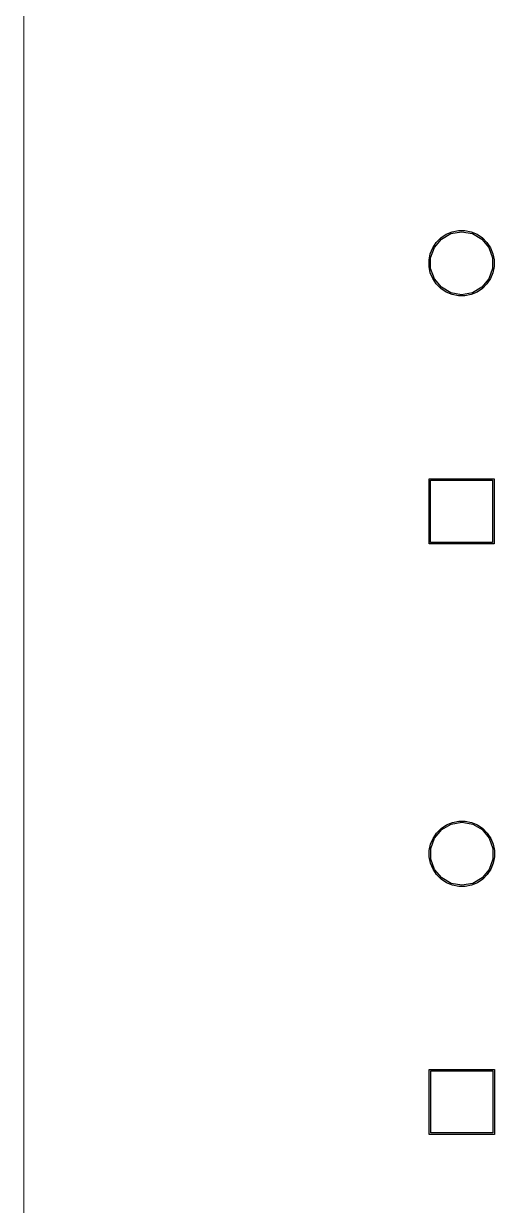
# Model space of a CAD drawing. Header units: millimetres. Extents: x 13 to 222, y -3 to 195.
# Drawn here: x 15.01 to 30.38, y 85.28 to 123.38 of the extents above; entities that cross this region are included whole.
import ezdxf

# ---------------------------------------------------------------- set-up
doc = ezdxf.new("R2010")
doc.units = ezdxf.units.MM
doc.header["$MEASUREMENT"] = 0
doc.layers.add('Ergodox plate', color=7, linetype='Continuous', lineweight=0, true_color=0xf6921e)
doc.layers.add('Orig switch cut', color=7, linetype='Continuous', lineweight=0, true_color=0xde3535)
doc.layers.add('Mask', color=134, linetype='Continuous')
doc.layers.add('Silk', color=142, linetype='Continuous')

msp = doc.modelspace()

# ---------------------------------------------------------------- linework, layer by layer
at = {"layer": 'Ergodox plate'}
msp.add_lwpolyline([(99.143, 40.444), (22.011, 40.444, -0.414214), (15.011, 47.444), (15.011, 171.874, -0.414214), (22.011, 178.874), (125.882, 178.874)], format="xyb", dxfattribs=at)
at = {"layer": 'Mask', "linetype": 'Continuous'}
for p, q in [((28.459, 116.47), (28.631, 116.585)), ((28.631, 116.585), (28.822, 116.664)), ((28.822, 116.664), (29.026, 116.704)), ((29.026, 116.704), (29.233, 116.704)), ((29.233, 116.704), (29.436, 116.664)), ((29.436, 116.664), (29.627, 116.585)), ((29.627, 116.585), (29.799, 116.47)), ((28.198, 116.151), (28.313, 116.323)), ((28.313, 116.323), (28.459, 116.47)), ((29.799, 116.47), (29.945, 116.323)), ((29.945, 116.323), (30.06, 116.151)), ((28.078, 115.757), (28.118, 115.96)), ((28.118, 115.96), (28.198, 116.151)), ((30.06, 116.151), (30.14, 115.96)), ((30.14, 115.96), (30.18, 115.757)), ((28.078, 115.55), (28.078, 115.757)), ((28.118, 115.347), (28.078, 115.55)), ((30.18, 115.55), (30.14, 115.347)), ((30.18, 115.757), (30.18, 115.55)), ((28.198, 115.155), (28.118, 115.347)), ((28.313, 114.983), (28.198, 115.155)), ((30.06, 115.155), (29.945, 114.983)), ((30.14, 115.347), (30.06, 115.155)), ((28.459, 114.837), (28.313, 114.983)), ((28.631, 114.722), (28.459, 114.837)), ((28.822, 114.643), (28.631, 114.722)), ((29.627, 114.722), (29.436, 114.643)), ((29.799, 114.837), (29.627, 114.722)), ((29.945, 114.983), (29.799, 114.837)), ((29.026, 114.602), (28.822, 114.643)), ((29.233, 114.602), (29.026, 114.602)), ((29.436, 114.643), (29.233, 114.602)), ((28.078, 106.602), (28.078, 108.704)), ((28.078, 108.704), (30.18, 108.704)), ((30.18, 108.704), (30.18, 106.602)), ((30.18, 106.602), (28.078, 106.602)), ((28.469, 97.43), (28.642, 97.545)), ((28.642, 97.545), (28.833, 97.624)), ((28.833, 97.624), (29.036, 97.664)), ((29.036, 97.664), (29.243, 97.664)), ((29.243, 97.664), (29.446, 97.624)), ((29.446, 97.624), (29.637, 97.545)), ((29.637, 97.545), (29.809, 97.43)), ((28.208, 97.111), (28.323, 97.283)), ((28.323, 97.283), (28.469, 97.43)), ((29.809, 97.43), (29.956, 97.283)), ((29.956, 97.283), (30.071, 97.111)), ((28.088, 96.717), (28.129, 96.92)), ((28.129, 96.92), (28.208, 97.111)), ((30.071, 97.111), (30.15, 96.92)), ((30.15, 96.92), (30.19, 96.717)), ((28.088, 96.51), (28.088, 96.717)), ((28.129, 96.307), (28.088, 96.51)), ((30.19, 96.51), (30.15, 96.307)), ((30.19, 96.717), (30.19, 96.51)), ((28.208, 96.115), (28.129, 96.307)), ((28.323, 95.943), (28.208, 96.115)), ((30.071, 96.115), (29.956, 95.943)), ((30.15, 96.307), (30.071, 96.115)), ((28.469, 95.797), (28.323, 95.943)), ((28.642, 95.682), (28.469, 95.797)), ((28.833, 95.603), (28.642, 95.682)), ((29.637, 95.682), (29.446, 95.603)), ((29.809, 95.797), (29.637, 95.682)), ((29.956, 95.943), (29.809, 95.797)), ((29.036, 95.562), (28.833, 95.603)), ((29.243, 95.562), (29.036, 95.562)), ((29.446, 95.603), (29.243, 95.562)), ((28.088, 87.562), (28.088, 89.664)), ((28.088, 89.664), (30.19, 89.664)), ((30.19, 89.664), (30.19, 87.562)), ((30.19, 87.562), (28.088, 87.562))]:
    msp.add_line(p, q, dxfattribs=at)
at = {"layer": 'Orig switch cut', "lineweight": 0}
msp.add_line((15.011, 195.047), (15.011, 39.143), dxfattribs=at)
at = {"layer": 'Silk', "linetype": 'Continuous'}
for p, q in [((28.476, 116.431), (28.782, 116.607)), ((28.782, 116.607), (29.129, 116.669)), ((29.129, 116.669), (29.476, 116.607)), ((29.476, 116.607), (29.782, 116.431)), ((28.25, 116.161), (28.476, 116.431)), ((29.782, 116.431), (30.008, 116.161)), ((28.129, 115.83), (28.25, 116.161)), ((28.129, 115.477), (28.129, 115.83)), ((30.008, 116.161), (30.129, 115.83)), ((30.129, 115.83), (30.129, 115.477)), ((28.25, 115.146), (28.129, 115.477)), ((30.129, 115.477), (30.008, 115.146)), ((28.476, 114.875), (28.25, 115.146)), ((30.008, 115.146), (29.782, 114.875)), ((28.782, 114.699), (28.476, 114.875)), ((29.129, 114.638), (28.782, 114.699)), ((29.476, 114.699), (29.129, 114.638)), ((29.782, 114.875), (29.476, 114.699)), ((28.129, 106.653), (28.129, 108.653)), ((28.129, 108.653), (30.129, 108.653)), ((30.129, 108.653), (30.129, 106.653)), ((30.129, 106.653), (28.129, 106.653)), ((28.487, 97.391), (28.792, 97.567)), ((28.792, 97.567), (29.139, 97.629)), ((29.139, 97.629), (29.487, 97.567)), ((29.487, 97.567), (29.792, 97.391)), ((28.26, 97.121), (28.487, 97.391)), ((29.792, 97.391), (30.019, 97.121)), ((28.139, 96.789), (28.26, 97.121)), ((28.139, 96.437), (28.139, 96.789)), ((30.019, 97.121), (30.139, 96.789)), ((30.139, 96.789), (30.139, 96.437)), ((28.26, 96.105), (28.139, 96.437)), ((30.139, 96.437), (30.019, 96.105)), ((28.487, 95.835), (28.26, 96.105)), ((30.019, 96.105), (29.792, 95.835)), ((28.792, 95.659), (28.487, 95.835)), ((29.139, 95.598), (28.792, 95.659)), ((29.487, 95.659), (29.139, 95.598)), ((29.792, 95.835), (29.487, 95.659)), ((28.139, 87.613), (28.139, 89.613)), ((28.139, 89.613), (30.139, 89.613)), ((30.139, 89.613), (30.139, 87.613)), ((30.139, 87.613), (28.139, 87.613))]:
    msp.add_line(p, q, dxfattribs=at)

doc.saveas('drawing.dxf')
